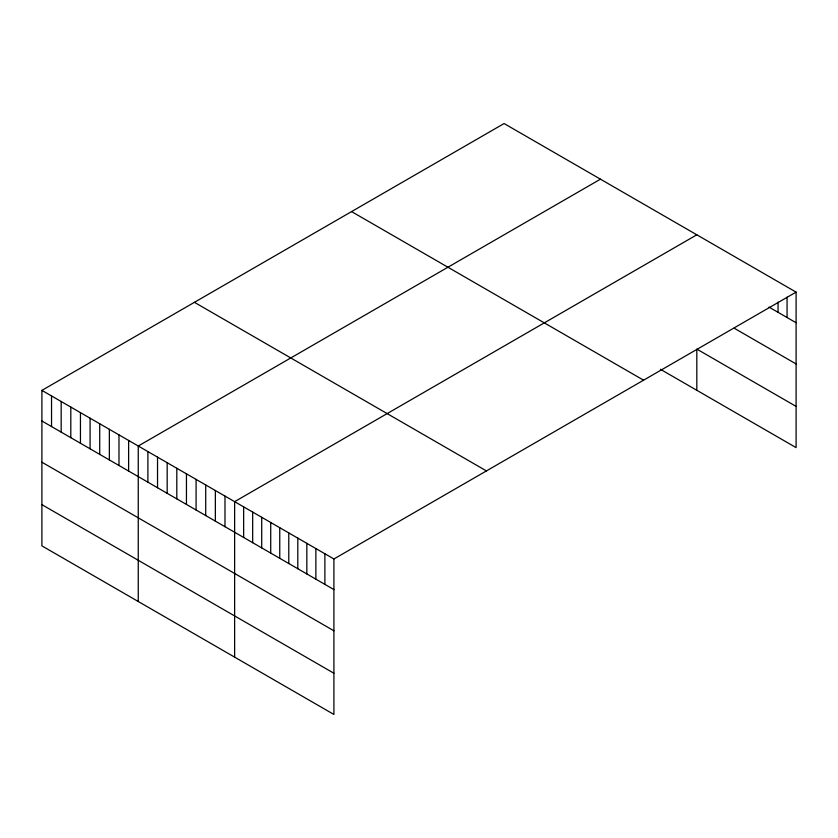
<?xml version="1.0" encoding="UTF-8"?>
<svg xmlns="http://www.w3.org/2000/svg" width="838" height="838" viewBox="0 0 838 838"><rect width="100%" height="100%" fill="white"/><g stroke="black" fill="none" stroke-linecap="round" stroke-linejoin="round"><path stroke-width="1.26" d="M796.1 292.127L333.912 558.977L333.912 714.458L41.9 545.873L41.9 390.382L504.088 123.542L796.1 292.127L796.1 447.618L660.417 369.275M600.458 179.175L138.26 446.015L138.26 601.506M696.818 234.808L234.63 501.658L234.63 657.139M769.022 307.106L796.1 322.735M734.046 328.119L796.1 363.943M796.1 406.409L696.818 349.09L696.818 390.299M351.572 211.595L643.574 380.19M194.426 302.329L486.428 470.914M41.9 390.382L333.912 558.977M41.9 420.99L333.912 589.575M41.9 462.199L333.912 630.794M41.9 504.654L333.912 673.249M787.071 297.123L787.071 317.529M778.052 302.109L778.052 312.312M324.882 553.761L324.882 584.369M315.863 548.555L315.863 579.152M306.834 543.338L306.834 573.946M297.804 538.132L297.804 568.74M288.785 532.916L288.785 563.524M279.756 527.71L279.756 558.317M270.726 522.493L270.726 553.101M261.707 517.287L261.707 547.895M252.678 512.07L252.678 542.678M243.649 506.864L243.649 537.472M224.993 496.086L224.993 526.693M215.356 490.523L215.356 521.131M205.719 484.961L205.719 515.569M196.082 479.399L196.082 510.007M186.445 473.837L186.445 504.445M176.808 468.274L176.808 498.882M167.171 462.712L167.171 493.31M157.534 457.15L157.534 487.747M147.897 451.577L147.897 482.185M128.623 440.453L128.623 471.061M118.986 434.891L118.986 465.499M109.359 429.328L109.359 459.936M99.722 423.766L99.722 454.374M90.085 418.204L90.085 448.801M80.448 412.642L80.448 443.239M70.811 407.079L70.811 437.677M61.174 401.507L61.174 432.115M51.537 395.945L51.537 426.552"/></g></svg>
